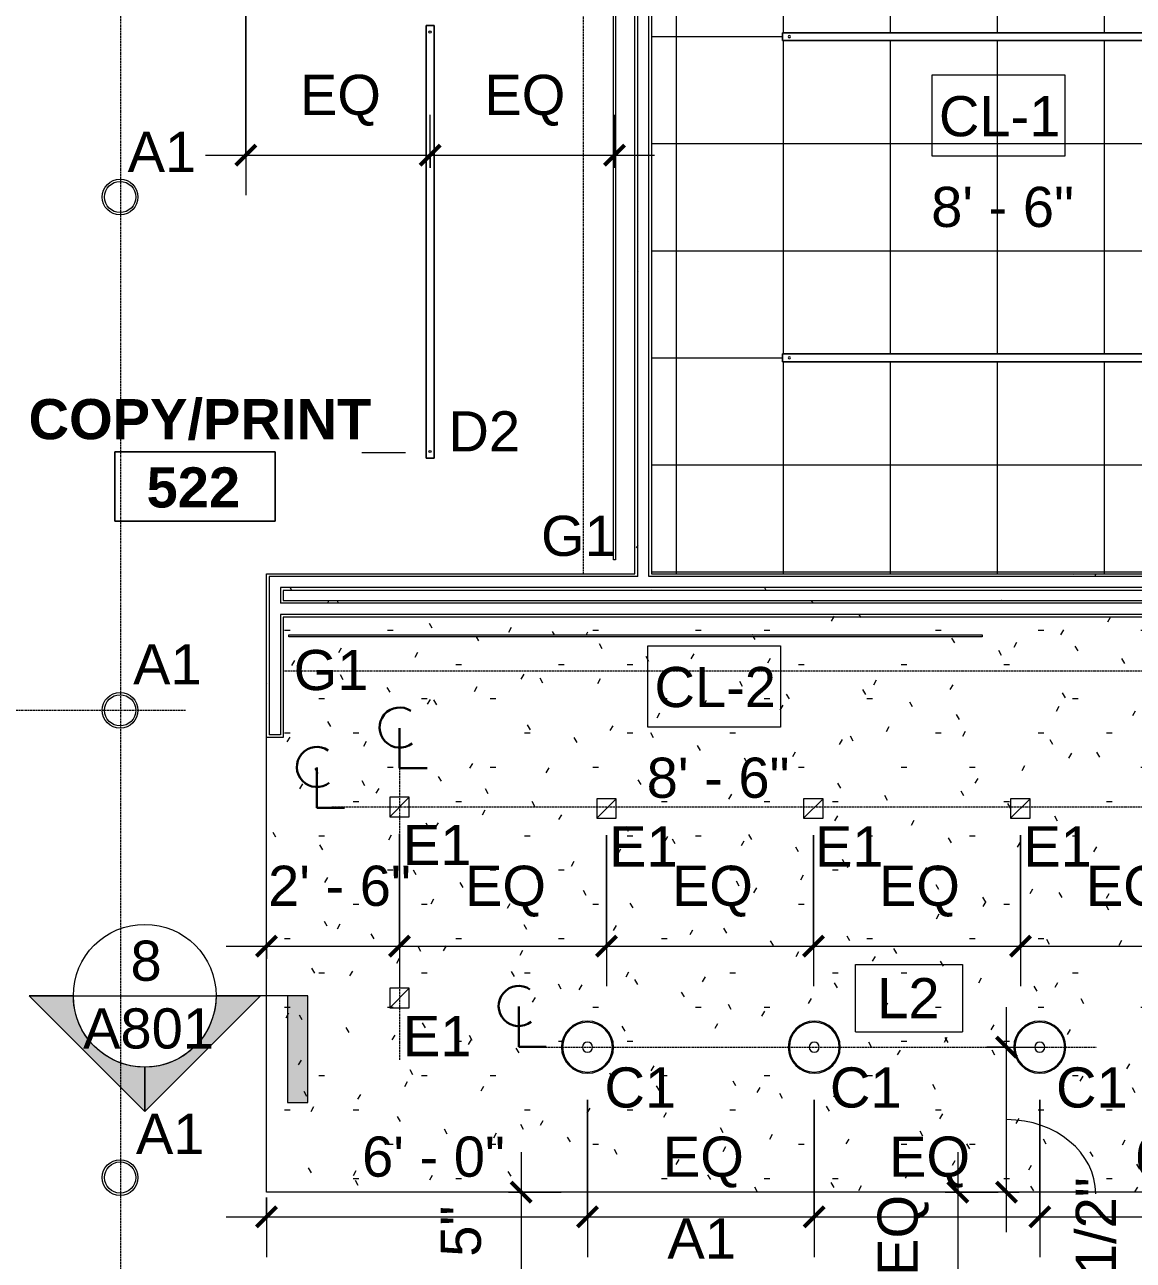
# Model space of a CAD drawing. Header units: inches. Extents: x -60 to 1865, y -31 to 1094.
# Drawn here: x 440.9 to 689.5, y 358 to 634.9 of the extents above; entities that cross this region are included whole.
import ezdxf

# ---------------------------------------------------------------- set-up
doc = ezdxf.new("R2010")
doc.units = ezdxf.units.IN
doc.header["$MEASUREMENT"] = 0
doc.linetypes.add('Center 1_16_', pattern=[0.15625, 0.0625, -0.03125, 0.03125, -0.03125])
doc.linetypes.add('Dash 1_16_', pattern=[0.125, 0.0625, -0.0625])
for name, color, linetype, lineweight in [('A-ANNO-DIMS', 211, 'Continuous', 9), ('A-ANNO-DIMS-96', 211, 'Continuous', 9), ('A-ANNO-KEYN', 231, 'Continuous', 9), ('A-ANNO-NOTE', 131, 'Continuous', 9), ('A-AREA-IDEN', 2, 'Continuous', 9), ('A-CLNG', 13, 'Continuous', 13), ('A-CLNG-IDEN', 151, 'Continuous', 9), ('A-CLNG-PATT', 13, 'Continuous', 13), ('A-DETL', 90, 'Continuous', 9), ('A-DETL-GENF', 92, 'Continuous', 9), ('A-WALL', 113, 'Continuous', 13), ('A-WALL-PATT', 111, 'Continuous', 13), ('E-LITE-EQPM', 33, 'Continuous', 9), ('E-LITE-EQPM-IDEN', 33, 'Continuous', 9), ('G-ANNO-SYMB', 111, 'Continuous', 9), ('I-WALL', 2, 'Continuous', 13)]:
    doc.layers.add(name, color=color, linetype=linetype, lineweight=lineweight)
doc.styles.add('Arial', font='arial.ttf', dxfattribs={"height": 9})
doc.styles.add('Swis721 Lt BT', font='swissl.ttf', dxfattribs={"height": 9})
doc.styles.add('Swis721 Lt BT_B', font='', dxfattribs={"height": 9})
doc.styles.get('Swis721 Lt BT_B').set_extended_font_data('Swis721 Lt BT', bold=True)
doc.dimstyles.new('OTJ_-_3_32__Linear__1_2__Tolerance', dxfattribs={"dimscale": 12, "dimtxt": 9.497835, "dimasz": 0.375, "dimexe": 0.75, "dimexo": 0.5, "dimgap": 0.5, "dimtad": 1, "dimdec": 1, "dimrnd": 0.5, "dimzin": 3, "dimdsep": 46, "dimlunit": 4, "dimtxsty": 'Swis721 Lt BT', "dimblk1": 'OBLIQUE', "dimblk2": 'OBLIQUE', "dimsah": 1, "dimcen": 0.09, "dimdle": 0.75, "dimazin": 0, "dimtfac": 1, "dimtdec": 4, "dimtix": 1, "dimtmove": 0, "dimatfit": 3, "dimfxl": 1, "dimtvp": 1, "dimfrac": 2, "dimtolj": 1, "dimtzin": 0, "dimarcsym": 2})
doc.dimstyles.new('OTJ_-_3_32__Linear__1_2__Tolerance_1', dxfattribs={"dimscale": 12, "dimtxt": 9.497835, "dimasz": 0.375, "dimexe": 0.75, "dimexo": 0.5, "dimgap": 0.5, "dimtad": 1, "dimdec": 1, "dimrnd": 0.5, "dimzin": 3, "dimdsep": 46, "dimlunit": 4, "dimtxsty": 'Swis721 Lt BT', "dimblk1": 'OBLIQUE', "dimblk2": 'OBLIQUE', "dimsah": 1, "dimcen": 0.09, "dimdle": 0.75, "dimazin": 0, "dimtfac": 1, "dimtdec": 4, "dimtix": 1, "dimtmove": 1, "dimatfit": 3, "dimfxl": 1, "dimtvp": 1, "dimfrac": 2, "dimtolj": 1, "dimtzin": 0, "dimarcsym": 2})
pattern_1 = [(0, (0, 0), (30.72, 7.68), [1.267, -21.773, 1.267, -21.773, -122.88]), (0, (0, 0), (30.72, 7.68), [-46.08, 1.267, -44.813, 1.267, -21.773, -53.76]), (0, (0, 0), (30.72, 7.68), [-115.2, 1.267, -14.093, 1.267, -37.133]), (120, (11.52, 3.84), (-22.011075, 22.7643), [1.267, -21.773, 1.267, -21.773, -122.88]), (120, (11.52, 3.84), (-22.011075, 22.7643), [-46.08, 1.267, -44.813, 1.267, -21.773, -53.76]), (120, (11.52, 3.84), (-22.011075, 22.7643), [-115.2, 1.267, -14.093, 1.267, -37.133]), (240, (15.36, 19.2), (-8.708925, -30.4443), [1.267, -21.773, 1.267, -21.773, -122.88]), (240, (15.36, 19.2), (-8.708925, -30.4443), [-46.08, 1.267, -44.813, 1.267, -21.773, -53.76]), (240, (15.36, 19.2), (-8.708925, -30.4443), [-115.2, 1.267, -14.093, 1.267, -37.133])]

# ---------------------------------------------------------------- blocks, each defined once
blk = doc.blocks.new('L-Pendant-Axis-Sculpt-Direct_Indirect - SCDI-F-8-4584194-REFLECTED CEILING PLAN')
at = {"layer": 'A-DETL-GENF'}
for p, q in [((-48.5, -0.875), (-48.5, 0.875)), ((-48.5, 0.875), (48.5, 0.875)), ((48.5, 0.875), (-48.5, 0.875)), ((-48.5, 0.875), (-48.5, -0.875)), ((48.5, 0.875), (48.5, -0.875)), ((48.5, -0.875), (48.5, 0.875)), ((48.5, -0.875), (-48.5, -0.875)), ((-48.5, -0.875), (48.5, -0.875))]:
    blk.add_line(p, q, dxfattribs=at)
for centre in [(-47, 0), (47, 0)]:
    blk.add_circle(centre, 0.25, dxfattribs=at)
blk = doc.blocks.new('L-PENDANT_RH HARMON 11 - L-PENDANT_RH HARMON 11-7952165-REFLECTED CEILING PLAN')
at = {"layer": 'E-LITE-EQPM'}
for radius, start, end in [(5.84, 0, 180), (5.59, 0, 180), (5.84, 180, 0), (5.59, 180, 0), (1.13, 0, 180), (1.13, 180, 0)]:
    blk.add_arc((0, 0), radius, start, end, dxfattribs=at)
blk = doc.blocks.new('L-PENDANT_RH HARMON 11 - L-PENDANT_RH HARMON 11-7822375-REFLECTED CEILING PLAN')
at = {"layer": 'E-LITE-EQPM'}
for radius, start, end in [(5.84, 0, 180), (5.59, 0, 180), (5.84, 180, 0), (5.59, 180, 0), (1.13, 0, 180), (1.13, 180, 0)]:
    blk.add_arc((0, 0), radius, start, end, dxfattribs=at)
blk = doc.blocks.new('L-PENDANT_FOCAL POINT 3_5 CYLINDER - L-PENDANT_FOCAL POINT 3_5 CYLINDER-7826649-REFLECTED CEILING PLAN')
at = {"layer": 'E-LITE-EQPM'}
for radius in [4, 3.5]:
    blk.add_circle((-0.125, 0), radius, dxfattribs=at)
blk = doc.blocks.new('LED STRIP - 10 mm-7943734-REFLECTED CEILING PLAN')
at = {"layer": 'E-LITE-EQPM'}
for p, q in [((-76.48, -0.2), (-76.48, 0.2)), ((-76.48, 0.2), (76.48, 0.2)), ((76.48, 0.2), (76.48, -0.2)), ((76.48, -0.2), (-76.48, -0.2))]:
    blk.add_line(p, q, dxfattribs=at)
blk = doc.blocks.new('L-Recessed Square Downlight - 4_-4552743-REFLECTED CEILING PLAN')
at = {"layer": 'E-LITE-EQPM'}
for p, q in [((-2.1875, -2.1875), (-2.1875, 2.1875)), ((-2.1875, 2.1875), (2.1875, 2.1875)), ((-2.1875, 2.1875), (2.1875, -2.1875)), ((2.1875, 2.1875), (2.1875, -2.1875)), ((2.1875, -2.1875), (-2.1875, -2.1875))]:
    blk.add_line(p, q, dxfattribs=at)
blk = doc.blocks.new('LED STRIP - 10 mm-7897788-REFLECTED CEILING PLAN')
at = {"layer": 'E-LITE-EQPM'}
for p, q in [((77.75, 0.2), (-77.75, 0.2)), ((-77.75, 0.2), (-77.75, -0.2)), ((77.75, -0.2), (77.75, 0.2)), ((-77.75, -0.2), (77.75, -0.2))]:
    blk.add_line(p, q, dxfattribs=at)
blk = doc.blocks.new('L-Pendant-Axis-Sculpt-Direct_Indirect - SCDI-F-8-V8-REFLECTED CEILING PLAN')
at = {"layer": 'A-DETL-GENF'}
for p, q in [((48.5, 0.875), (-48.5, 0.875)), ((-48.5, 0.875), (-48.5, -0.875)), ((-48.5, 0.875), (48.5, 0.875)), ((-48.5, -0.875), (-48.5, 0.875)), ((48.5, -0.875), (48.5, 0.875)), ((48.5, 0.875), (48.5, -0.875)), ((-48.5, -0.875), (48.5, -0.875)), ((48.5, -0.875), (-48.5, -0.875))]:
    blk.add_line(p, q, dxfattribs=at)
for centre in [(-47, 0), (47, 0)]:
    blk.add_circle(centre, 0.25, dxfattribs=at)
blk = doc.blocks.new('Room Tag - Room Name and Number-3379422-REFLECTED CEILING PLAN')
at = {"layer": 'A-AREA-IDEN'}
for p, q in [((-0.1881, -0.1636), (-0.1881, -0.0018)), ((-0.1881, -0.0018), (0.1869, -0.0018)), ((0.1869, -0.0018), (-0.1881, -0.0018)), ((-0.1881, -0.0018), (-0.1881, -0.1636)), ((0.1869, -0.0018), (0.1869, -0.1636)), ((0.1869, -0.1636), (0.1869, -0.0018)), ((0.1869, -0.1636), (-0.1881, -0.1636)), ((-0.1881, -0.1636), (0.1869, -0.1636))]:
    blk.add_line(p, q, dxfattribs=at)
blk = doc.blocks.new('DIMBLOCK1-REFLECTED CEILING PLAN')
at = {"layer": 'A-ANNO-DIMS-96', "transparency": 16777216}
for p, q in [((524.97, 453.59), (524.97, 419.4)), ((524.97, 428.4), (524.97, 453.59)), ((495.14, 425.58), (495.14, 437.4)), ((486.14, 428.4), (524.97, 428.4)), ((495.14, 428.4), (495.14, 425.58))]:
    blk.add_line(p, q, dxfattribs=at)
at = {"layer": 'A-ANNO-DIMS-96', "lineweight": 50, "transparency": 16777216}
for p, q in [((495.14, 428.4), (497.39, 430.65)), ((524.97, 428.4), (527.22, 430.65)), ((495.14, 428.4), (492.89, 426.15)), ((524.97, 428.4), (522.72, 426.15))]:
    blk.add_line(p, q, dxfattribs=at)
at = {"layer": 'A-ANNO-DIMS-96', "color": 0, "transparency": 16777216, "insert": (495.51, 446.42), "char_height": 9, "width": 34.9159, "attachment_point": 1, "line_spacing_factor": 1.005062, "style": 'Swis721 Lt BT'}
blk.add_mtext('2\' - 6"', dxfattribs=at)
blk = doc.blocks.new('_Oblique')
at = {"color": 0, "linetype": 'ByBlock', "lineweight": -2}
blk.add_line((-0.5, -0.5), (0.5, 0.5), dxfattribs=at)
blk = doc.blocks.new('DIMBLOCK2-REFLECTED CEILING PLAN')
at = {"layer": 'A-ANNO-DIMS-96', "transparency": 16777216}
for p, q in [((524.97, 453.59), (524.97, 419.4)), ((524.97, 428.4), (524.97, 453.59)), ((571.38, 453.25), (571.38, 419.4)), ((571.38, 428.4), (571.38, 453.25)), ((524.97, 428.4), (571.38, 428.4))]:
    blk.add_line(p, q, dxfattribs=at)
at = {"layer": 'A-ANNO-DIMS-96', "lineweight": 50, "transparency": 16777216}
for p, q in [((524.97, 428.4), (527.22, 430.65)), ((571.38, 428.4), (573.63, 430.65)), ((524.97, 428.4), (522.72, 426.15)), ((571.38, 428.4), (569.13, 426.15))]:
    blk.add_line(p, q, dxfattribs=at)
at = {"layer": 'A-ANNO-DIMS-96', "color": 0, "transparency": 16777216, "insert": (539.66, 446.42), "char_height": 9, "width": 20.443, "attachment_point": 1, "line_spacing_factor": 1.005062, "style": 'Swis721 Lt BT'}
blk.add_mtext('EQ', dxfattribs=at)
blk = doc.blocks.new('DIMBLOCK3-REFLECTED CEILING PLAN')
at = {"layer": 'A-ANNO-DIMS-96', "transparency": 16777216}
for p, q in [((571.38, 453.25), (571.38, 419.4)), ((571.38, 428.4), (571.38, 453.25)), ((617.79, 453.25), (617.79, 419.4)), ((617.79, 428.4), (617.79, 453.25)), ((571.38, 428.4), (617.79, 428.4))]:
    blk.add_line(p, q, dxfattribs=at)
at = {"layer": 'A-ANNO-DIMS-96', "lineweight": 50, "transparency": 16777216}
for p, q in [((571.38, 428.4), (573.63, 430.65)), ((617.79, 428.4), (620.04, 430.65)), ((571.38, 428.4), (569.13, 426.15)), ((617.79, 428.4), (615.54, 426.15))]:
    blk.add_line(p, q, dxfattribs=at)
at = {"layer": 'A-ANNO-DIMS-96', "color": 0, "transparency": 16777216, "insert": (586.07, 446.42), "char_height": 9, "width": 20.443, "attachment_point": 1, "line_spacing_factor": 1.005062, "style": 'Swis721 Lt BT'}
blk.add_mtext('EQ', dxfattribs=at)
blk = doc.blocks.new('DIMBLOCK4-REFLECTED CEILING PLAN')
at = {"layer": 'A-ANNO-DIMS-96', "transparency": 16777216}
for p, q in [((617.79, 453.25), (617.79, 419.4)), ((617.79, 428.4), (617.79, 453.25)), ((664.2, 453.25), (664.2, 419.4)), ((664.2, 428.4), (664.2, 453.25)), ((617.79, 428.4), (664.2, 428.4))]:
    blk.add_line(p, q, dxfattribs=at)
at = {"layer": 'A-ANNO-DIMS-96', "lineweight": 50, "transparency": 16777216}
for p, q in [((617.79, 428.4), (620.04, 430.65)), ((664.2, 428.4), (666.45, 430.65)), ((617.79, 428.4), (615.54, 426.15)), ((664.2, 428.4), (661.95, 426.15))]:
    blk.add_line(p, q, dxfattribs=at)
at = {"layer": 'A-ANNO-DIMS-96', "color": 0, "transparency": 16777216, "insert": (632.48, 446.42), "char_height": 9, "width": 20.443, "attachment_point": 1, "line_spacing_factor": 1.005062, "style": 'Swis721 Lt BT'}
blk.add_mtext('EQ', dxfattribs=at)
blk = doc.blocks.new('DIMBLOCK5-REFLECTED CEILING PLAN')
at = {"layer": 'A-ANNO-DIMS-96', "transparency": 16777216}
for p, q in [((664.2, 453.25), (664.2, 419.4)), ((664.2, 428.4), (664.2, 453.25)), ((710.61, 453.59), (710.61, 419.4)), ((710.61, 428.4), (710.61, 453.59)), ((664.2, 428.4), (710.61, 428.4))]:
    blk.add_line(p, q, dxfattribs=at)
at = {"layer": 'A-ANNO-DIMS-96', "lineweight": 50, "transparency": 16777216}
for p, q in [((664.2, 428.4), (666.45, 430.65)), ((710.61, 428.4), (712.86, 430.65)), ((664.2, 428.4), (661.95, 426.15)), ((710.61, 428.4), (708.36, 426.15))]:
    blk.add_line(p, q, dxfattribs=at)
at = {"layer": 'A-ANNO-DIMS-96', "color": 0, "transparency": 16777216, "insert": (678.89, 446.42), "char_height": 9, "width": 20.443, "attachment_point": 1, "line_spacing_factor": 1.005062, "style": 'Swis721 Lt BT'}
blk.add_mtext('EQ', dxfattribs=at)
blk = doc.blocks.new('DIMBLOCK10-REFLECTED CEILING PLAN')
at = {"layer": 'A-ANNO-DIMS-96', "transparency": 16777216}
for p, q in [((567.14, 393.97), (567.14, 358.7)), ((567.14, 367.7), (567.14, 393.97)), ((495.14, 372.08), (495.14, 358.7)), ((495.14, 367.7), (495.14, 372.08)), ((486.14, 367.7), (567.14, 367.7))]:
    blk.add_line(p, q, dxfattribs=at)
at = {"layer": 'A-ANNO-DIMS-96', "lineweight": 50, "transparency": 16777216}
for p, q in [((495.14, 367.7), (497.39, 369.95)), ((567.14, 367.7), (569.39, 369.95)), ((495.14, 367.7), (492.89, 365.45)), ((567.14, 367.7), (564.89, 365.45))]:
    blk.add_line(p, q, dxfattribs=at)
at = {"layer": 'A-ANNO-DIMS-96', "color": 0, "transparency": 16777216, "insert": (516.59, 385.72), "char_height": 9, "width": 34.9159, "attachment_point": 1, "line_spacing_factor": 1.005062, "style": 'Swis721 Lt BT'}
blk.add_mtext('6\' - 0"', dxfattribs=at)
blk = doc.blocks.new('DIMBLOCK11-REFLECTED CEILING PLAN')
at = {"layer": 'A-ANNO-DIMS-96', "transparency": 16777216}
for p, q in [((567.14, 393.97), (567.14, 358.7)), ((567.14, 367.7), (567.14, 393.97)), ((617.98, 393.97), (617.98, 358.7)), ((617.98, 367.7), (617.98, 393.97)), ((567.14, 367.7), (617.98, 367.7))]:
    blk.add_line(p, q, dxfattribs=at)
at = {"layer": 'A-ANNO-DIMS-96', "lineweight": 50, "transparency": 16777216}
for p, q in [((567.14, 367.7), (569.39, 369.95)), ((617.98, 367.7), (620.23, 369.95)), ((567.14, 367.7), (564.89, 365.45)), ((617.98, 367.7), (615.73, 365.45))]:
    blk.add_line(p, q, dxfattribs=at)
at = {"layer": 'A-ANNO-DIMS-96', "color": 0, "transparency": 16777216, "insert": (584.04, 385.72), "char_height": 9, "width": 20.443, "attachment_point": 1, "line_spacing_factor": 1.005062, "style": 'Swis721 Lt BT'}
blk.add_mtext('EQ', dxfattribs=at)
blk = doc.blocks.new('DIMBLOCK12-REFLECTED CEILING PLAN')
at = {"layer": 'A-ANNO-DIMS-96', "transparency": 16777216}
for p, q in [((617.98, 393.97), (617.98, 358.7)), ((617.98, 367.7), (617.98, 393.97)), ((668.55, 393.97), (668.55, 358.7)), ((668.55, 367.7), (668.55, 393.97)), ((617.98, 367.7), (668.55, 367.7))]:
    blk.add_line(p, q, dxfattribs=at)
at = {"layer": 'A-ANNO-DIMS-96', "lineweight": 50, "transparency": 16777216}
for p, q in [((617.98, 367.7), (620.23, 369.95)), ((668.55, 367.7), (670.8, 369.95)), ((617.98, 367.7), (615.73, 365.45)), ((668.55, 367.7), (666.3, 365.45))]:
    blk.add_line(p, q, dxfattribs=at)
at = {"layer": 'A-ANNO-DIMS-96', "color": 0, "transparency": 16777216, "insert": (634.75, 385.72), "char_height": 9, "width": 20.443, "attachment_point": 1, "line_spacing_factor": 1.005062, "style": 'Swis721 Lt BT'}
blk.add_mtext('EQ', dxfattribs=at)
blk = doc.blocks.new('DIMBLOCK13-REFLECTED CEILING PLAN')
at = {"layer": 'A-ANNO-DIMS-96', "transparency": 16777216}
for p, q in [((668.55, 393.97), (668.55, 358.7)), ((668.55, 367.7), (668.55, 393.97)), ((740.36, 367.25), (740.36, 376.7)), ((668.55, 367.7), (749.36, 367.7)), ((740.36, 367.7), (740.36, 367.25))]:
    blk.add_line(p, q, dxfattribs=at)
at = {"layer": 'A-ANNO-DIMS-96', "lineweight": 50, "transparency": 16777216}
for p, q in [((668.55, 367.7), (670.8, 369.95)), ((740.36, 367.7), (742.61, 369.95)), ((668.55, 367.7), (666.3, 365.45)), ((740.36, 367.7), (738.11, 365.45))]:
    blk.add_line(p, q, dxfattribs=at)
at = {"layer": 'A-ANNO-DIMS-96', "color": 0, "transparency": 16777216, "insert": (689.91, 385.72), "char_height": 9, "width": 34.9159, "attachment_point": 1, "line_spacing_factor": 1.005062, "style": 'Swis721 Lt BT'}
blk.add_mtext('6\' - 0"', dxfattribs=at)
blk = doc.blocks.new('Centerline - Centerline-43150-REFLECTED CEILING PLAN')
at = {"layer": 'A-ANNO-NOTE', "lineweight": 30}
for p, q in [((0, 0.0259), (0, -0.0678)), ((0, -0.0678), (0.0642, -0.0678))]:
    blk.add_line(p, q, dxfattribs=at)
blk.add_arc((0, 0.0273), 0.0469, 55.7755, 308.0372, dxfattribs=at)
blk = doc.blocks.new('DIMBLOCK15-REFLECTED CEILING PLAN')
at = {"layer": 'A-ANNO-DIMS-96', "transparency": 16777216}
for p, q in [((661.1, 364.25), (661.1, 414.75)), ((656.71, 405.75), (670.1, 405.75)), ((661.1, 405.75), (656.71, 405.75)), ((663.92, 373.25), (652.1, 373.25)), ((661.1, 373.25), (663.92, 373.25))]:
    blk.add_line(p, q, dxfattribs=at)
at = {"layer": 'A-ANNO-DIMS-96', "lineweight": 50, "transparency": 16777216}
for p, q in [((661.1, 405.75), (658.85, 408)), ((661.1, 405.75), (663.35, 403.5)), ((661.1, 373.25), (658.85, 375.5)), ((661.1, 373.25), (663.35, 371))]:
    blk.add_line(p, q, dxfattribs=at)
at = {"layer": 'A-ANNO-DIMS-96', "transparency": 16777216}
blk.add_ellipse((661.1, 372.89), major_axis=(20, 0), ratio=0.830559, start_param=0, end_param=1.570796, dxfattribs=at)
at = {"layer": 'A-ANNO-DIMS-96', "color": 0, "transparency": 16777216, "insert": (676.62, 323.59), "char_height": 9, "width": 59.1579, "attachment_point": 1, "rotation": 90, "line_spacing_factor": 1.005062, "style": 'Swis721 Lt BT'}
blk.add_mtext('2\' - 8 1/2"', dxfattribs=at)
blk = doc.blocks.new('DIMBLOCK32-REFLECTED CEILING PLAN')
at = {"layer": 'A-ANNO-DIMS-96', "transparency": 16777216}
for p, q in [((490.49, 645.05), (490.49, 596.68)), ((490.49, 605.68), (490.49, 645.05)), ((531.84, 602.86), (531.84, 614.68)), ((481.49, 605.68), (531.84, 605.68)), ((531.84, 605.68), (531.84, 602.86))]:
    blk.add_line(p, q, dxfattribs=at)
at = {"layer": 'A-ANNO-DIMS-96', "lineweight": 50, "transparency": 16777216}
for p, q in [((490.49, 605.68), (492.74, 607.93)), ((531.84, 605.68), (534.09, 607.93)), ((490.49, 605.68), (488.24, 603.43)), ((531.84, 605.68), (529.59, 603.43))]:
    blk.add_line(p, q, dxfattribs=at)
at = {"layer": 'A-ANNO-DIMS-96', "color": 0, "transparency": 16777216, "insert": (502.65, 623.69), "char_height": 9, "width": 20.443, "attachment_point": 1, "line_spacing_factor": 1.005062, "style": 'Swis721 Lt BT'}
blk.add_mtext('EQ', dxfattribs=at)
blk = doc.blocks.new('DIMBLOCK33-REFLECTED CEILING PLAN')
at = {"layer": 'A-ANNO-DIMS-96', "transparency": 16777216}
for p, q in [((531.84, 602.86), (531.84, 614.68)), ((573.19, 602.86), (573.19, 614.68)), ((531.84, 605.68), (582.19, 605.68)), ((531.84, 605.68), (531.84, 602.86)), ((573.19, 605.68), (573.19, 602.86))]:
    blk.add_line(p, q, dxfattribs=at)
at = {"layer": 'A-ANNO-DIMS-96', "lineweight": 50, "transparency": 16777216}
for p, q in [((531.84, 605.68), (534.09, 607.93)), ((573.19, 605.68), (575.44, 607.93)), ((531.84, 605.68), (529.59, 603.43)), ((573.19, 605.68), (570.94, 603.43))]:
    blk.add_line(p, q, dxfattribs=at)
at = {"layer": 'A-ANNO-DIMS-96', "color": 0, "transparency": 16777216, "insert": (544, 623.69), "char_height": 9, "width": 20.443, "attachment_point": 1, "line_spacing_factor": 1.005062, "style": 'Swis721 Lt BT'}
blk.add_mtext('EQ', dxfattribs=at)
blk = doc.blocks.new('Keynote Tag - Keynote Number - Boxed-135510-REFLECTED CEILING PLAN')
at = {"layer": 'A-ANNO-KEYN'}
for p, q in [((-0.125, -0.0792), (-0.125, 0.0781)), ((-0.125, 0.0781), (0.125, 0.0781)), ((0.125, 0.0781), (0.125, -0.0792)), ((-0.125, -0.0792), (0.125, -0.0792))]:
    blk.add_line(p, q, dxfattribs=at)
blk = doc.blocks.new('Drafting View - 3_32_ x 3_8_-334918-REFLECTED CEILING PLAN')
at = {"layer": 'G-ANNO-SYMB'}
blk.add_hatch(color=256, dxfattribs=at).paths.add_polyline_path([(0, 0.2495), (0, 0), (-0.0469, 0), (-0.0469, 0.2495)], flags=0)
for p, q in [((0, 0.2495), (-0.0469, 0.2495)), ((-0.0469, 0.2495), (-0.0469, 0)), ((0, 0), (0, 0.2495)), ((-0.0469, 0), (0, 0))]:
    blk.add_line(p, q, dxfattribs=at)
blk = doc.blocks.new('Drafting View - Section Head - Filled-1367765-REFLECTED CEILING PLAN')
at = {"layer": 'G-ANNO-SYMB'}
h = blk.add_hatch(color=256, dxfattribs=at)
edge = h.paths.add_edge_path(flags=0)
edge.add_line((-0.5202, 0), (-0.25, 0.2702))
edge.add_line((-0.25, 0.2702), (-0.25, 0.1667))
edge.add_arc((-0.25, 0), 0.1667, 90, 180)
edge.add_line((-0.4167, 0), (-0.5202, 0))
h = blk.add_hatch(color=256, dxfattribs=at)
edge = h.paths.add_edge_path(flags=0)
edge.add_line((0.0202, 0), (-0.0833, 0))
edge.add_arc((-0.25, 0), 0.1667, 0, 90)
edge.add_line((-0.25, 0.1667), (-0.25, 0.2702))
edge.add_line((-0.25, 0.2702), (0.0202, 0))
for p, q in [((-0.25, 0.2702), (-0.5202, 0)), ((-0.25, 0.2702), (-0.5202, 0)), ((-0.25, 0.2702), (0.0202, 0)), ((-0.25, 0.1667), (-0.25, 0.2702)), ((0.0202, 0), (-0.25, 0.2702)), ((-0.25, 0.2702), (-0.25, 0.1667)), ((-0.5202, 0), (-0.4167, 0)), ((-0.0833, 0), (0.0202, 0)), ((-0.5202, 0), (-0.4167, 0)), ((-0.4167, 0), (-0.5202, 0)), ((0.0202, 0), (-0.0833, 0)), ((-0.0833, 0), (0.0202, 0))]:
    blk.add_line(p, q, dxfattribs=at)
for start, end in [(0, 180), (360, 180), (90, 180), (0, 90), (180, 360)]:
    blk.add_arc((-0.25, 0), 0.1667, start, end, dxfattribs=at)
blk = doc.blocks.new('DIMBLOCK106-REFLECTED CEILING PLAN')
at = {"layer": 'A-ANNO-DIMS-96', "transparency": 16777216}
for p, q in [((650.19, 382.25), (650.19, 352.75)), ((647.37, 373.25), (659.19, 373.25)), ((650.19, 373.25), (647.37, 373.25)), ((647.37, 352.75), (659.19, 352.75)), ((650.19, 352.75), (647.37, 352.75))]:
    blk.add_line(p, q, dxfattribs=at)
at = {"layer": 'A-ANNO-DIMS-96', "lineweight": 50, "transparency": 16777216}
for p, q in [((650.19, 373.25), (647.94, 375.5)), ((650.19, 373.25), (652.44, 371)), ((650.19, 352.75), (647.94, 355)), ((650.19, 352.75), (652.44, 350.5))]:
    blk.add_line(p, q, dxfattribs=at)
at = {"layer": 'A-ANNO-DIMS-96', "color": 0, "transparency": 16777216, "insert": (632.18, 354.48), "char_height": 9, "width": 20.443, "attachment_point": 1, "rotation": 90, "line_spacing_factor": 1.005062, "style": 'Swis721 Lt BT'}
blk.add_mtext('EQ', dxfattribs=at)
blk = doc.blocks.new('DIMBLOCK108-REFLECTED CEILING PLAN')
at = {"layer": 'A-ANNO-DIMS-96', "transparency": 16777216}
for p, q in [((552.24, 382.25), (552.24, 323.25)), ((549.42, 373.25), (561.24, 373.25)), ((552.24, 373.25), (549.42, 373.25)), ((549.42, 332.25), (561.24, 332.25)), ((552.24, 332.25), (549.42, 332.25))]:
    blk.add_line(p, q, dxfattribs=at)
at = {"layer": 'A-ANNO-DIMS-96', "lineweight": 50, "transparency": 16777216}
for p, q in [((552.24, 373.25), (549.99, 375.5)), ((552.24, 373.25), (554.49, 371)), ((552.24, 332.25), (549.99, 334.5)), ((552.24, 332.25), (554.49, 330))]:
    blk.add_line(p, q, dxfattribs=at)
at = {"layer": 'A-ANNO-DIMS-96', "color": 0, "transparency": 16777216, "insert": (534.22, 338.2), "char_height": 9, "width": 34.9159, "attachment_point": 1, "rotation": 90, "line_spacing_factor": 1.005062, "style": 'Swis721 Lt BT'}
blk.add_mtext('3\' - 5"', dxfattribs=at)

msp = doc.modelspace()

# ---------------------------------------------------------------- hatches: boundary and pattern name
at = {"layer": 'A-CLNG-PATT'}
h = msp.add_hatch(dxfattribs=at)
h.set_pattern_fill('FP_2', color=256, style=0, pattern_type=2)
h.set_pattern_definition([(90, (659.06, 632.25), (24, -1e-15), []), (0, (659.06, 632.25), (0, -24), [])])
h.paths.add_polyline_path([(694.0929, 511.875), (736.6094, 511.875), (736.6094, 748), (581.5101, 748), (581.5101, 511.875)], flags=0)
h.paths.add_polyline_path([(610.8851, 559.375), (610.8851, 561.125), (707.8851, 561.125), (707.8851, 559.375), (694.0929, 559.375)], flags=0)
h.paths.add_polyline_path([(694.0929, 631.375), (610.8851, 631.375), (610.8851, 633.125), (707.8851, 633.125), (707.8851, 631.375)], flags=0)
h.paths.add_polyline_path([(610.8851, 702.3009), (610.8851, 704.0509), (707.8851, 704.0509), (707.8851, 702.3009), (694.0929, 702.3009)], flags=0)
h = msp.add_hatch(dxfattribs=at)
h.set_pattern_fill('FP_1', color=256, style=0, pattern_type=2)
h.set_pattern_definition(pattern_1)
h.paths.add_polyline_path([(495.1351, 373.25), (740.3594, 373.25), (740.3594, 475.125), (736.6094, 475.125), (736.6094, 508.125), (697.0101, 508.125), (697.0101, 502.125), (498.8851, 502.125), (498.8851, 475.125), (495.1351, 475.125), (495.1351, 405.6191)], flags=0)
h.paths.add_polyline_path([(668.5492, 399.9657), (667.7175, 399.9657), (666.0743, 400.4647), (664.7224, 401.3336), (663.5714, 402.7258), (662.9422, 404.1036), (662.7054, 405.75), (662.9554, 407.4255), (663.6331, 408.9094), (664.8256, 410.2327), (666.2255, 411.0962), (667.7531, 411.5343), (669.3808, 411.5343), (671.0241, 411.0353), (672.376, 410.1664), (673.527, 408.7742), (674.1562, 407.3964), (674.3741, 405.6191), (674.1429, 404.0745), (673.4653, 402.5906), (672.376, 401.3336), (670.8729, 400.4038), (669.3453, 399.9657)], flags=0)
h.paths.add_polyline_path([(617.1883, 399.9657), (617.1527, 399.9657), (615.5095, 400.4647), (614.1575, 401.3336), (613.0066, 402.7258), (612.3773, 404.1036), (612.1406, 405.75), (612.3906, 407.4255), (613.0683, 408.9094), (614.1575, 410.1664), (615.6606, 411.0962), (617.1883, 411.5343), (618.816, 411.5343), (620.4593, 411.0353), (621.8112, 410.1664), (622.9622, 408.7742), (623.5914, 407.3964), (623.8093, 405.6191), (623.5781, 404.0745), (622.9004, 402.5906), (621.787, 401.318), (620.3081, 400.4038), (618.7804, 399.9657), (617.9844, 399.9657)], flags=0)
h.paths.add_polyline_path([(566.3035, 399.9657), (564.6602, 400.4647), (563.3083, 401.3336), (562.1573, 402.7258), (561.5281, 404.1036), (561.2914, 405.75), (561.5414, 407.4255), (562.219, 408.9094), (563.3083, 410.1664), (564.8114, 411.0962), (566.339, 411.5343), (567.9668, 411.5343), (569.61, 411.0353), (570.962, 410.1664), (572.1129, 408.7742), (572.7421, 407.3964), (572.96, 405.6191), (572.7289, 404.0745), (572.0512, 402.5906), (570.9377, 401.318), (569.4588, 400.4038), (567.9312, 399.9657), (566.339, 399.9657)], flags=0)
h.paths.add_polyline_path([(577.0236, 497.75), (500.1351, 497.75), (500.1351, 498.1437), (655.6351, 498.1437), (655.6351, 497.75), (581.5101, 497.75)], flags=0)
h = msp.add_hatch(dxfattribs=at)
h.set_pattern_fill('FP_1', color=256, style=0, pattern_type=2)
h.set_pattern_definition(pattern_1)
h.paths.add_polyline_path([(495.1351, 373.25), (740.3594, 373.25), (740.3594, 475.125), (736.6094, 475.125), (736.6094, 508.125), (697.0101, 508.125), (697.0101, 502.125), (498.8851, 502.125), (498.8851, 475.125), (495.1351, 475.125), (495.1351, 405.6191)], flags=0)
h.paths.add_polyline_path([(668.5492, 399.9657), (667.7175, 399.9657), (666.0743, 400.4647), (664.7224, 401.3336), (663.5714, 402.7258), (662.9422, 404.1036), (662.7054, 405.75), (662.9554, 407.4255), (663.6331, 408.9094), (664.8256, 410.2327), (666.2255, 411.0962), (667.7531, 411.5343), (669.3808, 411.5343), (671.0241, 411.0353), (672.376, 410.1664), (673.527, 408.7742), (674.1562, 407.3964), (674.3741, 405.6191), (674.1429, 404.0745), (673.4653, 402.5906), (672.376, 401.3336), (670.8729, 400.4038), (669.3453, 399.9657)], flags=0)
h.paths.add_polyline_path([(617.1883, 399.9657), (617.1527, 399.9657), (615.5095, 400.4647), (614.1575, 401.3336), (613.0066, 402.7258), (612.3773, 404.1036), (612.1406, 405.75), (612.3906, 407.4255), (613.0683, 408.9094), (614.1575, 410.1664), (615.6606, 411.0962), (617.1883, 411.5343), (618.816, 411.5343), (620.4593, 411.0353), (621.8112, 410.1664), (622.9622, 408.7742), (623.5914, 407.3964), (623.8093, 405.6191), (623.5781, 404.0745), (622.9004, 402.5906), (621.787, 401.318), (620.3081, 400.4038), (618.7804, 399.9657), (617.9844, 399.9657)], flags=0)
h.paths.add_polyline_path([(566.3035, 399.9657), (564.6602, 400.4647), (563.3083, 401.3336), (562.1573, 402.7258), (561.5281, 404.1036), (561.2914, 405.75), (561.5414, 407.4255), (562.219, 408.9094), (563.3083, 410.1664), (564.8114, 411.0962), (566.339, 411.5343), (567.9668, 411.5343), (569.61, 411.0353), (570.962, 410.1664), (572.1129, 408.7742), (572.7421, 407.3964), (572.96, 405.6191), (572.7289, 404.0745), (572.0512, 402.5906), (570.9377, 401.318), (569.4588, 400.4038), (567.9312, 399.9657), (566.339, 399.9657)], flags=0)
h.paths.add_polyline_path([(577.0236, 497.75), (500.1351, 497.75), (500.1351, 498.1437), (655.6351, 498.1437), (655.6351, 497.75), (581.5101, 497.75)], flags=0)
at = {"layer": 'A-WALL-PATT', "lineweight": 9}
h = msp.add_hatch(dxfattribs=at)
h.set_pattern_fill('FP_1', color=256, style=0, pattern_type=2)
h.set_pattern_definition(pattern_1)
h.paths.add_polyline_path([(578.3851, 511.875), (578.3851, 677.9259), (577.7601, 677.9259), (577.7601, 511.875)], flags=0)
h.paths.add_polyline_path([(578.3851, 680.4259), (578.3851, 748), (577.7601, 748), (577.7601, 680.4259)], flags=0)
h.paths.add_polyline_path([(577.7601, 748.5), (578.3851, 748.5), (578.3851, 750), (577.7601, 750), (577.7601, 749.375)], flags=0)
h = msp.add_hatch(dxfattribs=at)
h.set_pattern_fill('FP_1', color=256, style=0, pattern_type=2)
h.set_pattern_definition(pattern_1)
h.paths.add_polyline_path([(580.8851, 511.875), (581.5101, 511.875), (581.5101, 748), (580.8851, 748), (580.8851, 543.2532)], flags=0)
h.paths.add_polyline_path([(580.9036, 748.5), (581.5101, 748.5), (581.5101, 750), (578.3851, 750), (578.3979, 749.375), (580.8851, 749.375), (580.8851, 748.5)], flags=0)
h = msp.add_hatch(dxfattribs=at)
h.set_pattern_fill('FP_1', color=256, style=0, pattern_type=2)
h.set_pattern_definition(pattern_1)
h.paths.add_polyline_path([(495.1351, 508.75), (495.7601, 508.75), (495.7601, 511.25), (578.3851, 511.25), (578.3851, 511.875), (495.1351, 511.875), (495.1351, 508.8437)], flags=0)
h.paths.add_polyline_path([(696.3851, 511.25), (736.6094, 511.25), (736.6094, 511.875), (580.8851, 511.875), (580.8851, 511.25), (694.0929, 511.25)], flags=0)
h = msp.add_hatch(dxfattribs=at)
h.set_pattern_fill('FP_1', color=256, style=0, pattern_type=2)
h.set_pattern_definition(pattern_1)
h.paths.add_polyline_path([(693.8851, 508.125), (693.8851, 508.75), (498.2601, 508.75), (498.2601, 508.125), (693.2601, 508.125)], flags=0)
h.paths.add_polyline_path([(495.7601, 508.125), (495.7601, 508.75), (495.1351, 508.75), (495.1351, 508.125)], flags=0)
h.paths.add_polyline_path([(735.51, 508.125), (736.6094, 508.125), (736.6094, 508.75), (696.3851, 508.75), (696.3851, 508.125), (697.0101, 508.125)], flags=0)
h = msp.add_hatch(dxfattribs=at)
h.set_pattern_fill('FP_1', color=256, style=0, pattern_type=2)
h.set_pattern_definition(pattern_1)
h.paths.add_polyline_path([(495.7601, 475.125), (498.2601, 475.125), (498.2601, 475.75), (495.7601, 475.75), (495.7601, 508.125), (495.1351, 508.125), (495.1351, 475.125)], flags=0)
h = msp.add_hatch(dxfattribs=at)
h.set_pattern_fill('FP_1', color=256, style=0, pattern_type=2)
h.set_pattern_definition(pattern_1)
h.paths.add_polyline_path([(580.8851, 505.25), (693.2601, 505.25), (693.2601, 505.875), (498.8851, 505.875), (498.8851, 505.25), (578.3851, 505.25)], flags=0)
h = msp.add_hatch(dxfattribs=at)
h.set_pattern_fill('FP_1', color=256, style=0, pattern_type=2)
h.set_pattern_definition(pattern_1)
h.paths.add_polyline_path([(696.3851, 502.125), (696.3851, 502.75), (498.8851, 502.75), (498.8851, 502.125), (696.3124, 502.125)], flags=0)

# ---------------------------------------------------------------- linework, layer by layer
at = {"layer": 'A-AREA-IDEN'}
msp.add_line((526.313, 538.9408), (516.5604, 538.9408), dxfattribs=at)
at = {"layer": 'A-CLNG'}
for p, q in [((495.1351, 373.25), (495.1351, 475.125)), ((740.3594, 373.25), (495.1351, 373.25))]:
    msp.add_line(p, q, dxfattribs=at)
at = {"layer": 'A-CLNG-IDEN', "flags": 128}
for points in [[(644.4381, 623.6602), (674.1972, 623.6602), (674.1972, 605.4287), (644.4381, 605.4287)], [(580.6446, 495.718), (610.4037, 495.718), (610.4037, 477.4865), (580.6446, 477.4865)]]:
    msp.add_lwpolyline(points, close=True, dxfattribs=at)
at = {"layer": 'A-DETL', "linetype": 'Center 1_16_', "lineweight": 13}
for p, q in [((462.4476, 845.25), (462.4476, 52.5)), ((58.125, 481.25), (477.125, 481.25)), ((524.9736, 469.7814), (524.9736, 402.7814)), ((509.7861, 459.5939), (722.7861, 459.5939)), ((555.2914, 405.75), (681.2914, 405.75))]:
    msp.add_line(p, q, dxfattribs=at)
at = {"layer": 'A-DETL', "linetype": 'Dash 1_16_'}
for p, q in [((566.1351, 665.4259), (566.1351, 511.75)), ((736.6094, 490), (498.8851, 490))]:
    msp.add_line(p, q, dxfattribs=at)
at = {"layer": 'A-WALL'}
for p, q in [((580.8851, 511.25), (580.8851, 749.375)), ((578.3851, 511.25), (578.3851, 677.9259)), ((578.3851, 511.25), (495.7601, 511.25)), ((495.7601, 511.25), (495.7601, 475.75)), ((737.2344, 511.25), (580.8851, 511.25)), ((693.8851, 508.75), (498.2601, 508.75)), ((498.2601, 508.75), (498.2601, 505.25)), ((693.8851, 505.25), (498.2601, 505.25)), ((498.2601, 502.75), (498.2601, 475.75)), ((696.3851, 502.75), (498.2601, 502.75)), ((498.2601, 475.75), (495.7601, 475.75))]:
    msp.add_line(p, q, dxfattribs=at)
at = {"layer": 'G-ANNO-SYMB'}
for p, q in [((451.8472, 417.2725), (483.8472, 417.2725)), ((499.885, 417.2725), (491.8472, 417.2725))]:
    msp.add_line(p, q, dxfattribs=at)
at = {"layer": 'I-WALL'}
for p, q in [((581.5101, 748), (581.5101, 511.875)), ((577.7601, 511.875), (577.7601, 677.3009)), ((495.1351, 511.875), (577.7601, 511.875)), ((495.1351, 475.125), (495.1351, 511.875)), ((581.5101, 511.875), (736.6094, 511.875)), ((693.2601, 508.125), (498.8851, 508.125)), ((498.8851, 508.125), (498.8851, 505.875)), ((498.8851, 505.875), (693.2601, 505.875)), ((498.8851, 502.125), (498.8851, 475.125)), ((697.0101, 502.125), (498.8851, 502.125)), ((498.8851, 475.125), (495.1351, 475.125))]:
    msp.add_line(p, q, dxfattribs=at)

# ---------------------------------------------------------------- block references
at = {"layer": 'A-ANNO-KEYN', "xscale": 95.99999999999994, "yscale": 95.99999999999994, "zscale": 95.99999999999994}
msp.add_blockref('Keynote Tag - Keynote Number - Boxed-135510-REFLECTED CEILING PLAN', (639.2505, 416.7829), dxfattribs=at)
at = {"layer": 'A-ANNO-NOTE', "xscale": 96, "yscale": 96, "zscale": 96}
for p in [(525.0065, 474.7583), (506.4651, 465.9326), (551.7035, 412.3604)]:
    msp.add_blockref('Centerline - Centerline-43150-REFLECTED CEILING PLAN', p, dxfattribs=at)
at = {"layer": 'A-AREA-IDEN', "xscale": 95.99999999999994, "yscale": 95.99999999999994, "zscale": 95.99999999999994}
msp.add_blockref('Room Tag - Room Name and Number-3379422-REFLECTED CEILING PLAN', (479.1702, 539.328), dxfattribs=at)
at = {"layer": 'E-LITE-EQPM'}
for name, p, rotation in [('LED STRIP - 10 mm-7943734-REFLECTED CEILING PLAN', (573.1883, 591.4791), 270.0000000000001), ('L-Pendant-Axis-Sculpt-Direct_Indirect - SCDI-F-8-V8-REFLECTED CEILING PLAN', (531.8404, 586.2672), 89.9999999999999)]:
    msp.add_blockref(name, p, dxfattribs=dict(at, rotation=rotation))
at = {"layer": 'E-LITE-EQPM', "extrusion": (0, 0, -1), "rotation": 180}
for name, p in [('L-Pendant-Axis-Sculpt-Direct_Indirect - SCDI-F-8-4584194-REFLECTED CEILING PLAN', (-659.3851, 632.25)), ('L-Pendant-Axis-Sculpt-Direct_Indirect - SCDI-F-8-4584194-REFLECTED CEILING PLAN', (-659.3851, 560.25)), ('LED STRIP - 10 mm-7897788-REFLECTED CEILING PLAN', (-577.8851, 497.9469)), ('L-Recessed Square Downlight - 4_-4552743-REFLECTED CEILING PLAN', (-524.9736, 459.5939)), ('L-Recessed Square Downlight - 4_-4552743-REFLECTED CEILING PLAN', (-571.3825, 459.25)), ('L-Recessed Square Downlight - 4_-4552743-REFLECTED CEILING PLAN', (-617.7915, 459.25)), ('L-Recessed Square Downlight - 4_-4552743-REFLECTED CEILING PLAN', (-664.2004, 459.25)), ('L-Recessed Square Downlight - 4_-4552743-REFLECTED CEILING PLAN', (-524.9736, 416.7503))]:
    msp.add_blockref(name, p, dxfattribs=at)
at = {"layer": 'E-LITE-EQPM'}
for name, p in [('L-PENDANT_FOCAL POINT 3_5 CYLINDER - L-PENDANT_FOCAL POINT 3_5 CYLINDER-7826649-REFLECTED CEILING PLAN', (462.4476, 596.2917)), ('L-PENDANT_FOCAL POINT 3_5 CYLINDER - L-PENDANT_FOCAL POINT 3_5 CYLINDER-7826649-REFLECTED CEILING PLAN', (462.4476, 481.25)), ('L-PENDANT_RH HARMON 11 - L-PENDANT_RH HARMON 11-7952165-REFLECTED CEILING PLAN', (567.1351, 405.75)), ('L-PENDANT_RH HARMON 11 - L-PENDANT_RH HARMON 11-7952165-REFLECTED CEILING PLAN', (617.9844, 405.75)), ('L-PENDANT_RH HARMON 11 - L-PENDANT_RH HARMON 11-7822375-REFLECTED CEILING PLAN', (668.5492, 405.75)), ('L-PENDANT_FOCAL POINT 3_5 CYLINDER - L-PENDANT_FOCAL POINT 3_5 CYLINDER-7826649-REFLECTED CEILING PLAN', (462.4476, 376.5156))]:
    msp.add_blockref(name, p, dxfattribs=at)
at = {"layer": 'G-ANNO-SYMB', "extrusion": (0, 0, -1), "xscale": 95.99999999999994, "yscale": 95.99999999999994, "zscale": 95.99999999999994, "rotation": 180}
msp.add_blockref('Drafting View - Section Head - Filled-1367765-REFLECTED CEILING PLAN', (-491.8472, 417.2725), dxfattribs=at)
at = {"layer": 'G-ANNO-SYMB', "xscale": 95.99999999999994, "yscale": 95.99999999999994, "zscale": 95.99999999999994, "rotation": 180}
msp.add_blockref('Drafting View - 3_32_ x 3_8_-334918-REFLECTED CEILING PLAN', (499.885, 417.2725), dxfattribs=at)

# ---------------------------------------------------------------- texts
at = {"layer": 'A-ANNO-KEYN', "insert": (632.0986, 421.2347), "char_height": 9, "width": 16.968, "attachment_point": 1, "style": 'Arial'}
msp.add_mtext('L2', dxfattribs=at)
at = {"layer": 'A-AREA-IDEN', "char_height": 9, "attachment_point": 1, "style": 'Swis721 Lt BT_B'}
for s, insert, width in [('COPY/PRINT', (441.8014, 551.0067), 90.294), ('522', (468.2555, 535.707), 25.452)]:
    msp.add_mtext(s, dxfattribs=dict(at, insert=insert, width=width))
at = {"layer": 'A-CLNG-IDEN', "char_height": 9, "attachment_point": 1, "style": 'Swis721 Lt BT'}
for s, insert, width in [('CL-1', (645.9381, 618.9102), 32.118), ('8\' - 6"', (644.1995, 598.581), 36.36), ('CL-2', (582.1446, 490.968), 32.118), ('8\' - 6"', (580.406, 470.6388), 36.36)]:
    msp.add_mtext(s, dxfattribs=dict(at, insert=insert, width=width))
at = {"layer": 'E-LITE-EQPM-IDEN', "char_height": 9, "attachment_point": 1, "style": 'Arial'}
for s, insert, width in [('A1', (464.0195, 610.9125), 18.786), ('D2', (535.944, 548.2738), 19.695), ('G1', (556.7241, 524.8511), 20.604), ('A1', (465.2387, 496.0472), 18.786), ('G1', (501.2453, 494.7765), 20.604), ('E1', (525.7341, 455.5795), 18.786), ('E1', (571.9747, 455.2356), 18.786), ('E1', (618.1314, 455.2356), 18.786), ('E1', (664.858, 455.2356), 18.786), ('E1', (525.7341, 412.7268), 18.786), ('C1', (570.9401, 401.2131), 19.695), ('C1', (621.4898, 401.2131), 19.695), ('C1', (672.1857, 401.2131), 19.695), ('A1', (465.8761, 390.8108), 18.786), ('A1', (585.0481, 367.3735), 18.786)]:
    msp.add_mtext(s, dxfattribs=dict(at, insert=insert, width=width))
at = {"layer": 'G-ANNO-SYMB', "char_height": 9, "attachment_point": 1, "style": 'Swis721 Lt BT'}
for s, insert, width in [('8', (464.6585, 429.6293), 8.181), ('A801', (454.0192, 414.4443), 33.936)]:
    msp.add_mtext(s, dxfattribs=dict(at, insert=insert, width=width))

# ---------------------------------------------------------------- dimensions: what is measured, and where the dimension line sits
at = {"layer": 'A-ANNO-DIMS'}
for base, p1, p2, override, picture, middle in [((531.8404, 605.6773), (490.4926, 651.0509), (531.8404, 608.8593), {"dimpost": '<>', "dimfxl": 59.074377}, 'DIMBLOCK32-REFLECTED CEILING PLAN', (511.1665, 616.6264)), ((573.1883, 605.6773), (531.8404, 608.8593), (573.1883, 608.8593), {"dimpost": '<>', "dimfxl": 41.347853}, 'DIMBLOCK33-REFLECTED CEILING PLAN', (552.5143, 616.6264)), ((571.3825, 428.4024), (524.9736, 459.5939), (571.3825, 459.25), {"dimpost": '<>', "dimfxl": 46.410222}, 'DIMBLOCK2-REFLECTED CEILING PLAN', (548.1781, 439.3515)), ((617.7915, 428.4024), (571.3825, 459.25), (617.7915, 459.25), {"dimpost": '<>', "dimfxl": 46.408948}, 'DIMBLOCK3-REFLECTED CEILING PLAN', (594.587, 439.3515)), ((664.2004, 428.4024), (617.7915, 459.25), (664.2004, 459.25), {"dimpost": '<>', "dimfxl": 46.408948}, 'DIMBLOCK4-REFLECTED CEILING PLAN', (640.996, 439.3515)), ((710.6094, 428.4024), (664.2004, 459.25), (710.6094, 459.5939), {"dimpost": '<>', "dimfxl": 46.410222}, 'DIMBLOCK5-REFLECTED CEILING PLAN', (687.4049, 439.3515)), ((617.9844, 367.7041), (567.1351, 399.9657), (617.9844, 399.9657), {"dimpost": '<>', "dimfxl": 50.849261}, 'DIMBLOCK11-REFLECTED CEILING PLAN', (592.5597, 378.6531)), ((668.5492, 367.7041), (617.9844, 399.9657), (668.5492, 399.9657), {"dimpost": '<>', "dimfxl": 50.564823}, 'DIMBLOCK12-REFLECTED CEILING PLAN', (643.2668, 378.6531))]:
    dim = msp.add_linear_dim(base=base, p1=p1, p2=p2, text='EQ', dimstyle='OTJ_-_3_32__Linear__1_2__Tolerance', override=override, dxfattribs=at)
    dim.commit()
    dim.dimension.update_dxf_attribs({"geometry": picture, "text_midpoint": middle})
for base, p1, p2, override, picture, middle in [((524.9736, 428.4024), (495.1351, 431.5844), (524.9736, 459.5939), {"dimpost": '<>', "dimfxl": 40.925152}, 'DIMBLOCK1-REFLECTED CEILING PLAN', (510.0543, 439.0276)), ((567.1351, 367.7041), (495.1351, 378.0817), (567.1351, 399.9657), {"dimpost": '<>', "dimfxl": 75.252309}, 'DIMBLOCK10-REFLECTED CEILING PLAN', (531.1351, 378.3293)), ((740.3594, 367.7041), (668.5492, 399.9657), (740.3594, 373.25), {"dimpost": '<>', "dimfxl": 76.618743}, 'DIMBLOCK13-REFLECTED CEILING PLAN', (704.4543, 378.3293))]:
    dim = msp.add_linear_dim(base=base, p1=p1, p2=p2, dimstyle='OTJ_-_3_32__Linear__1_2__Tolerance', override=override, dxfattribs=at)
    dim.commit()
    dim.dimension.update_dxf_attribs({"geometry": picture, "text_midpoint": middle})
dim = msp.add_linear_dim(base=(661.0993, 405.75), p1=(657.9173, 373.25), p2=(662.7054, 405.75), angle=90, dimstyle='OTJ_-_3_32__Linear__1_2__Tolerance_1', override={"dimpost": '<>', "dimfxl": 32.850816}, dxfattribs=at)
dim.commit()
dim.dimension.update_dxf_attribs({"geometry": 'DIMBLOCK15-REFLECTED CEILING PLAN', "text_midpoint": (682.6186, 353.1724), "dimtype": 128, "text_rotation": 90})
dim = msp.add_linear_dim(base=(552.2374, 332.25), p1=(555.4194, 373.25), p2=(555.4194, 332.25), angle=90, dimstyle='OTJ_-_3_32__Linear__1_2__Tolerance', override={"dimpost": '<>', "dimfxl": 41}, dxfattribs=at)
dim.commit()
dim.dimension.update_dxf_attribs({"geometry": 'DIMBLOCK108-REFLECTED CEILING PLAN', "text_midpoint": (541.6122, 352.75)})
dim = msp.add_linear_dim(base=(650.1903, 352.75), p1=(653.3723, 373.25), p2=(653.3723, 352.75), angle=90, text='EQ', dimstyle='OTJ_-_3_32__Linear__1_2__Tolerance', override={"dimpost": '<>', "dimfxl": 20.5}, dxfattribs=at)
dim.commit()
dim.dimension.update_dxf_attribs({"geometry": 'DIMBLOCK106-REFLECTED CEILING PLAN', "text_midpoint": (639.2412, 363)})

doc.saveas('drawing.dxf')
